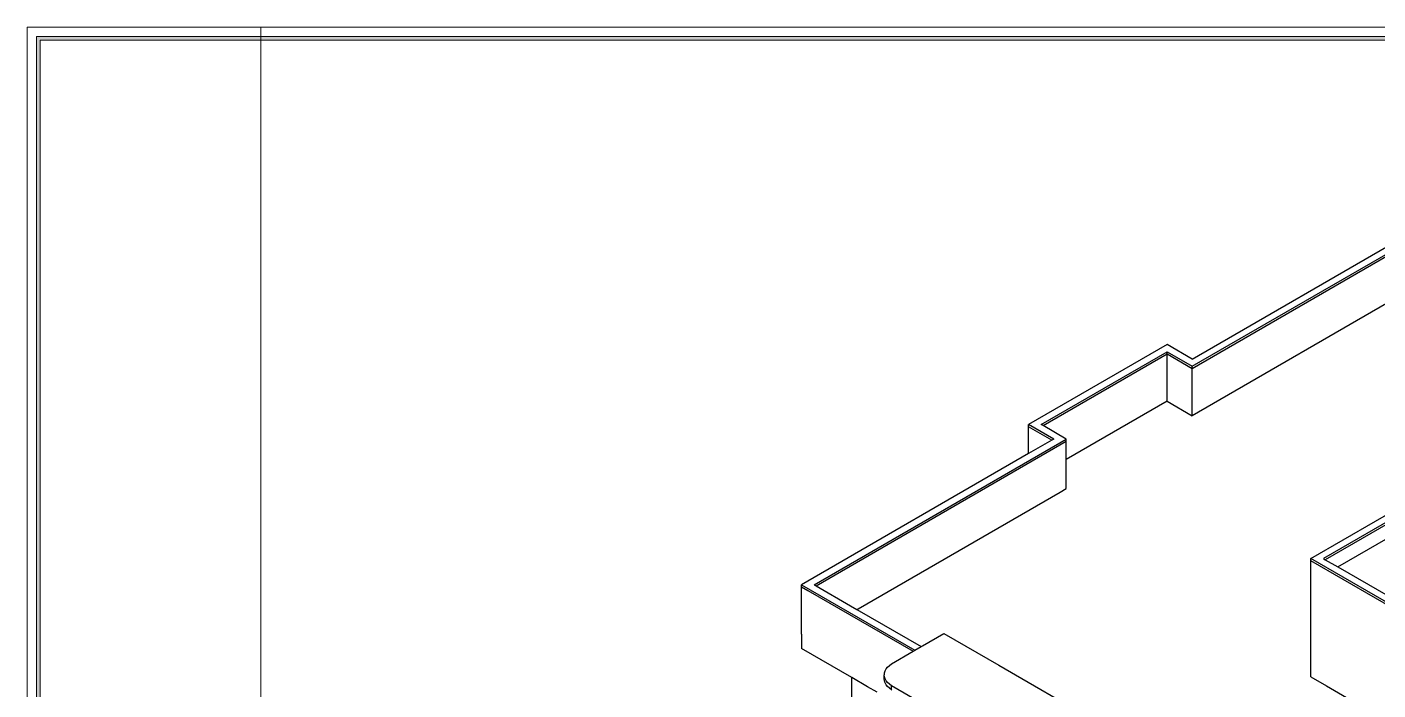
# Model space of a CAD drawing. Header units: metres. Extents: x 294 to 1101, y -498 to -355.
# Drawn here: x 900.99 to 931.4, y -393.82 to -378.91 of the extents above; entities that cross this region are included whole.
import ezdxf

# ---------------------------------------------------------------- set-up
doc = ezdxf.new("R2010")
doc.units = ezdxf.units.M
doc.layers.add('19-JARDINERIA', color=80, linetype='Continuous', lineweight=0)

msp = doc.modelspace()

# ---------------------------------------------------------------- hatches: boundary and pattern name
at = {"layer": '19-JARDINERIA'}
h = msp.add_hatch(color=251, dxfattribs=at)
h.paths.add_polyline_path([(901.202, -414.127), (950.723, -414.127), (950.723, -379.12), (901.202, -379.12)])
h.paths.add_polyline_path([(901.287, -414.041), (950.638, -414.041), (950.638, -379.205), (901.287, -379.205)], flags=16)

# ---------------------------------------------------------------- linework, layer by layer
for p, q in [((927.22, -386.374), (933.882, -382.527)), ((927.22, -386.537), (933.882, -382.691)), ((927.22, -386.586), (933.882, -382.74)), ((933.882, -383.801), (927.22, -387.648)), ((926.654, -386.047), (923.536, -387.847)), ((923.819, -387.847), (926.654, -386.211)), ((927.22, -386.374), (926.654, -386.047)), ((926.654, -386.26), (926.654, -386.211)), ((926.654, -386.211), (927.22, -386.537)), ((923.861, -387.872), (926.654, -386.26)), ((926.654, -387.158), (926.654, -386.26)), ((926.654, -386.26), (927.22, -386.586)), ((927.22, -386.586), (927.22, -386.537)), ((927.22, -387.484), (927.22, -386.586)), ((926.654, -387.321), (924.385, -388.631)), ((926.654, -387.321), (926.654, -387.158)), ((926.654, -387.321), (927.22, -387.648)), ((927.22, -387.648), (927.22, -387.484)), ((923.536, -387.896), (923.536, -387.847)), ((924.102, -388.174), (923.536, -387.847)), ((924.059, -388.199), (923.536, -387.896)), ((923.536, -388.501), (923.536, -387.896)), ((923.861, -387.872), (923.819, -387.847)), ((924.385, -388.174), (923.861, -387.872)), ((918.709, -391.451), (924.385, -388.174)), ((918.751, -391.475), (924.385, -388.223)), ((924.059, -388.199), (923.536, -388.501)), ((924.102, -388.174), (924.059, -388.199)), ((924.385, -388.223), (924.385, -388.174)), ((924.385, -388.468), (924.385, -388.223)), ((923.536, -388.501), (918.426, -391.451)), ((924.385, -388.631), (924.385, -388.468)), ((924.385, -389.121), (924.385, -388.631)), ((929.888, -390.862), (933.873, -388.562)), ((933.873, -388.725), (930.171, -390.862)), ((933.873, -388.774), (930.214, -390.887)), ((924.385, -389.284), (924.385, -389.121)), ((930.496, -391.05), (933.873, -389.101)), ((919.699, -391.99), (924.243, -389.366)), ((924.243, -389.366), (924.385, -389.284)), ((934.553, -393.556), (929.888, -390.862)), ((929.888, -390.911), (929.888, -390.862)), ((934.553, -393.605), (929.888, -390.911)), ((929.888, -391.238), (929.888, -390.911)), ((930.171, -390.862), (930.214, -390.887)), ((930.214, -390.887), (930.496, -391.05)), ((930.496, -391.05), (934.553, -393.392)), ((929.888, -391.565), (929.888, -391.238)), ((918.426, -391.5), (918.426, -391.451)), ((918.426, -391.451), (920.977, -392.924)), ((918.426, -391.5), (918.568, -391.582)), ((918.426, -392.398), (918.426, -391.5)), ((918.568, -391.582), (920.935, -392.948)), ((918.709, -391.451), (918.751, -391.475)), ((918.751, -391.475), (919.529, -391.924)), ((929.888, -393.524), (929.888, -391.565)), ((919.529, -391.924), (919.671, -392.006)), ((919.671, -392.006), (919.699, -391.99)), ((919.671, -392.006), (921.118, -392.842)), ((918.426, -392.561), (918.426, -392.398)), ((918.426, -392.561), (918.426, -392.888)), ((921.147, -392.826), (921.629, -392.547)), ((921.629, -392.547), (922.866, -393.262)), ((919.558, -393.541), (918.426, -392.888)), ((920.935, -392.948), (920.977, -392.924)), ((920.977, -392.924), (921.118, -392.842)), ((921.118, -392.842), (921.147, -392.826)), ((920.401, -393.264), (920.449, -393.228)), ((920.449, -393.228), (920.935, -392.948)), ((920.287, -393.476), (920.288, -393.473)), ((920.292, -393.521), (920.287, -393.476)), ((920.287, -393.567), (920.287, -393.476)), ((920.288, -393.473), (920.292, -393.431)), ((920.292, -393.431), (920.306, -393.387)), ((920.306, -393.566), (920.292, -393.521)), ((920.306, -393.387), (920.329, -393.344)), ((920.329, -393.344), (920.361, -393.303)), ((920.361, -393.303), (920.401, -393.264)), ((922.866, -393.262), (926.145, -395.155)), ((929.888, -393.524), (930.242, -393.728)), ((919.558, -394.178), (919.558, -393.541)), ((919.911, -393.745), (919.558, -393.541)), ((920.124, -393.868), (919.911, -393.745)), ((920.292, -393.612), (920.287, -393.567)), ((920.302, -393.645), (920.292, -393.612)), ((920.306, -393.656), (920.302, -393.645)), ((920.329, -393.609), (920.306, -393.566)), ((920.329, -393.699), (920.306, -393.656)), ((920.361, -393.65), (920.329, -393.609)), ((920.361, -393.74), (920.329, -393.699)), ((920.401, -393.688), (920.361, -393.65)), ((920.401, -393.779), (920.361, -393.74)), ((920.449, -393.724), (920.401, -393.688)), ((920.449, -393.815), (920.401, -393.779)), ((924.099, -395.831), (920.449, -393.724)), ((920.449, -393.815), (920.449, -393.724)), ((920.458, -393.82), (920.449, -393.815)), ((930.242, -393.728), (931.873, -394.67))]:
    msp.add_line(p, q)
at = {"layer": '19-JARDINERIA', "color": 251}
msp.add_line((906.253, -378.907), (906.253, -414.069), dxfattribs=at)
for points in [[(900.988, -414.34), (950.936, -414.34), (950.936, -378.907), (900.988, -378.907)], [(901.202, -414.127), (950.723, -414.127), (950.723, -379.12), (901.202, -379.12)], [(901.287, -414.041), (950.638, -414.041), (950.638, -379.205), (901.287, -379.205)]]:
    msp.add_lwpolyline(points, close=True, dxfattribs=at)

doc.saveas('drawing.dxf')
